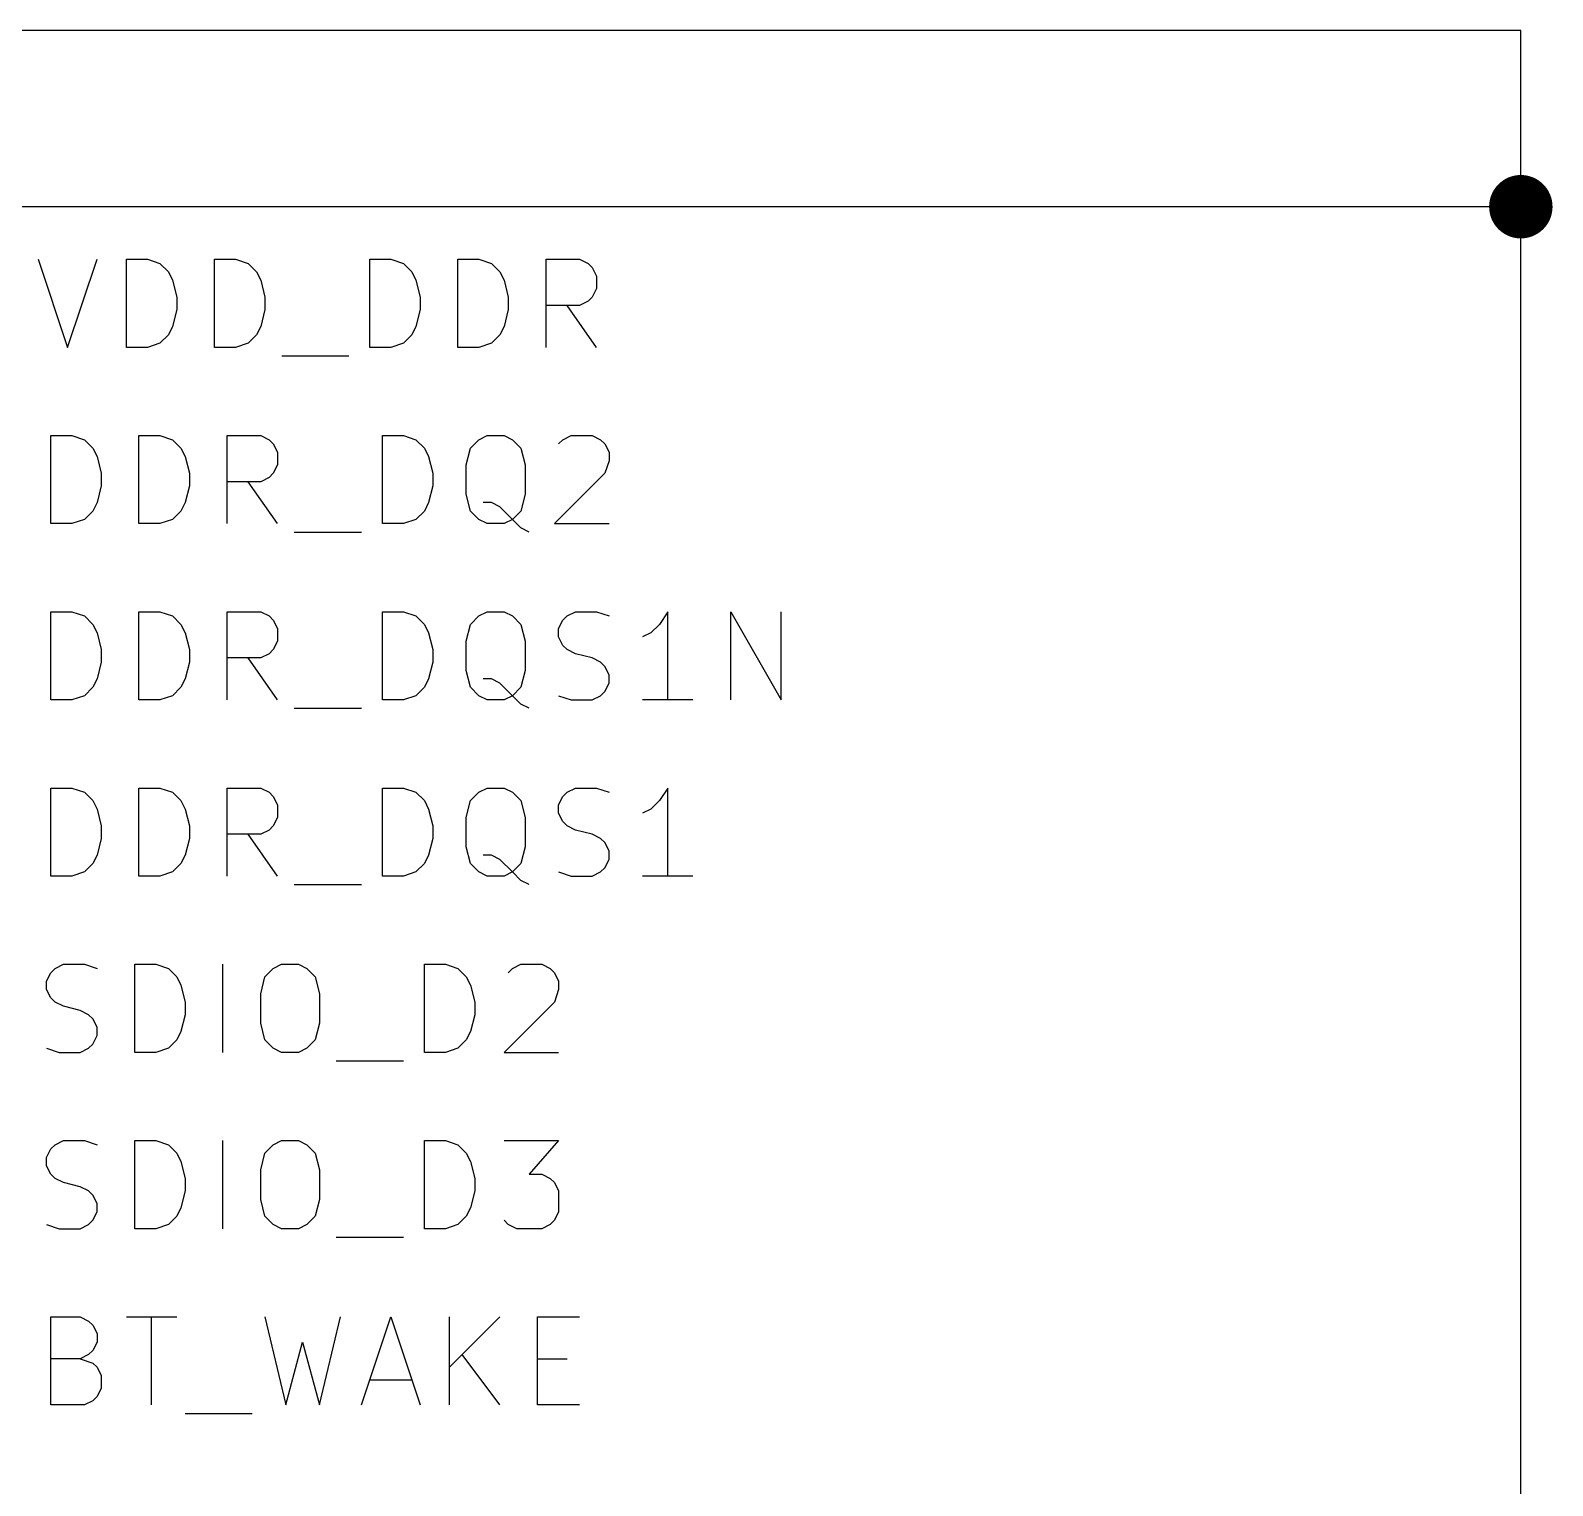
# Model space of a CAD drawing. Header units: millimetres. Extents: x 3 to 201, y -195 to -4.
# Drawn here: x 167.75 to 189.69, y -28.59 to -7.62 of the extents above; entities that cross this region are included whole.
import ezdxf

# ---------------------------------------------------------------- set-up
doc = ezdxf.new("R2010")
doc.units = ezdxf.units.MM
doc.layers.add('LIGHTGREEN', color=92, linetype='CONTINUOUS')
doc.layers.add('REDSIX', color=19, linetype='CONTINUOUS')

msp = doc.modelspace()

# ---------------------------------------------------------------- linework, layer by layer
at = {"layer": 'LIGHTGREEN', "linetype": 'CONTINUOUS'}
for p, q in [((189.23, -7.62), (160.02, -7.62)), ((189.23, -10.16), (189.23, -7.62)), ((189.23, -10.16), (160.02, -10.16)), ((189.23, -30.48), (189.23, -10.16))]:
    msp.add_line(p, q, dxfattribs=at)
at = {"layer": 'LIGHTGREEN', "const_width": 0.4572}
msp.add_lwpolyline([(189.0014, -10.16, 1), (189.4586, -10.16, 1)], format="xyb", close=True, dxfattribs=at)
at = {"layer": 'REDSIX', "linetype": 'CONTINUOUS'}
for p, q in [((167.8653, -10.9169), (168.2886, -12.1869)), ((168.2886, -12.1869), (168.712, -10.9169)), ((169.1353, -12.1869), (169.1353, -10.9169)), ((169.1353, -10.9169), (169.4377, -10.9169)), ((169.4377, -10.9169), (169.6191, -10.9774)), ((170.4053, -12.1869), (170.4053, -10.9169)), ((170.4053, -10.9169), (170.7077, -10.9169)), ((170.7077, -10.9169), (170.8891, -10.9774)), ((172.6429, -12.1869), (172.6429, -10.9169)), ((172.6429, -10.9169), (172.9453, -10.9169)), ((172.9453, -10.9169), (173.1267, -10.9774)), ((173.9129, -12.1869), (173.9129, -10.9169)), ((173.9129, -10.9169), (174.2153, -10.9169)), ((174.2153, -10.9169), (174.3967, -10.9774)), ((175.1829, -12.1869), (175.1829, -10.9169)), ((175.1829, -10.9169), (175.6667, -10.9169)), ((175.6667, -10.9169), (175.7877, -10.9774)), ((169.6191, -10.9774), (169.7401, -11.0984)), ((169.7401, -11.0984), (169.8006, -11.2193)), ((170.8891, -10.9774), (171.0101, -11.0984)), ((171.0101, -11.0984), (171.0706, -11.2193)), ((173.1267, -10.9774), (173.2477, -11.0984)), ((173.2477, -11.0984), (173.3082, -11.2193)), ((174.3967, -10.9774), (174.5177, -11.0984)), ((174.5177, -11.0984), (174.5782, -11.2193)), ((175.7877, -10.9774), (175.8482, -11.0379)), ((175.8482, -11.0379), (175.9086, -11.1588)), ((175.9086, -11.1588), (175.9086, -11.3403)), ((169.8006, -11.2193), (169.861, -11.4612)), ((171.0706, -11.2193), (171.131, -11.4612)), ((173.3082, -11.2193), (173.3686, -11.4612)), ((174.5782, -11.2193), (174.6386, -11.4612)), ((175.9086, -11.3403), (175.8482, -11.4612)), ((169.861, -11.4612), (169.861, -11.6426)), ((171.131, -11.4612), (171.131, -11.6426)), ((173.3686, -11.4612), (173.3686, -11.6426)), ((174.6386, -11.4612), (174.6386, -11.6426)), ((175.6667, -11.5822), (175.1829, -11.5822)), ((175.9086, -12.1869), (175.4853, -11.5822)), ((175.7877, -11.5217), (175.6667, -11.5822)), ((175.8482, -11.4612), (175.7877, -11.5217)), ((169.861, -11.6426), (169.8006, -11.8845)), ((171.131, -11.6426), (171.0706, -11.8845)), ((173.3686, -11.6426), (173.3082, -11.8845)), ((174.6386, -11.6426), (174.5782, -11.8845)), ((169.7401, -12.0055), (169.6191, -12.1265)), ((169.8006, -11.8845), (169.7401, -12.0055)), ((171.0101, -12.0055), (170.8891, -12.1265)), ((171.0706, -11.8845), (171.0101, -12.0055)), ((173.2477, -12.0055), (173.1267, -12.1265)), ((173.3082, -11.8845), (173.2477, -12.0055)), ((174.5177, -12.0055), (174.3967, -12.1265)), ((174.5782, -11.8845), (174.5177, -12.0055)), ((169.4377, -12.1869), (169.1353, -12.1869)), ((169.6191, -12.1265), (169.4377, -12.1869)), ((170.7077, -12.1869), (170.4053, -12.1869)), ((170.8891, -12.1265), (170.7077, -12.1869)), ((172.9453, -12.1869), (172.6429, -12.1869)), ((173.1267, -12.1265), (172.9453, -12.1869)), ((174.2153, -12.1869), (173.9129, -12.1869)), ((174.3967, -12.1265), (174.2153, -12.1869)), ((171.373, -12.3079), (172.3406, -12.3079)), ((168.0467, -14.7269), (168.0467, -13.4569)), ((168.0467, -13.4569), (168.3491, -13.4569)), ((168.3491, -13.4569), (168.5305, -13.5174)), ((168.5305, -13.5174), (168.6515, -13.6384)), ((169.3167, -14.7269), (169.3167, -13.4569)), ((169.3167, -13.4569), (169.6191, -13.4569)), ((169.6191, -13.4569), (169.8005, -13.5174)), ((169.8005, -13.5174), (169.9215, -13.6384)), ((170.5867, -14.7269), (170.5867, -13.4569)), ((170.5867, -13.4569), (171.0705, -13.4569)), ((171.0705, -13.4569), (171.1915, -13.5174)), ((171.1915, -13.5174), (171.252, -13.5779)), ((171.252, -13.5779), (171.3124, -13.6988)), ((172.8243, -14.7269), (172.8243, -13.4569)), ((172.8243, -13.4569), (173.1267, -13.4569)), ((173.1267, -13.4569), (173.3081, -13.5174)), ((173.3081, -13.5174), (173.4291, -13.6384)), ((174.0943, -13.6384), (174.2153, -13.5174)), ((174.2153, -13.5174), (174.3362, -13.4569)), ((174.3362, -13.4569), (174.5781, -13.4569)), ((174.5781, -13.4569), (174.6991, -13.5174)), ((174.6991, -13.5174), (174.82, -13.6384)), ((175.3644, -13.5779), (175.4248, -13.5174)), ((175.4248, -13.5174), (175.5458, -13.4569)), ((175.5458, -13.4569), (175.8482, -13.4569)), ((175.8482, -13.4569), (175.9691, -13.5174)), ((175.9691, -13.5174), (176.0296, -13.5779)), ((176.0296, -13.5779), (176.0901, -13.6988)), ((168.6515, -13.6384), (168.712, -13.7593)), ((168.712, -13.7593), (168.7724, -14.0012)), ((169.9215, -13.6384), (169.982, -13.7593)), ((169.982, -13.7593), (170.0424, -14.0012)), ((171.3124, -13.6988), (171.3124, -13.8803)), ((173.4291, -13.6384), (173.4896, -13.7593)), ((173.4896, -13.7593), (173.55, -14.0012)), ((174.0339, -13.8803), (174.0943, -13.6384)), ((174.82, -13.6384), (174.8805, -13.8803)), ((176.0901, -13.6988), (176.0901, -13.8198)), ((168.7724, -14.0012), (168.7724, -14.1826)), ((170.0424, -14.0012), (170.0424, -14.1826)), ((171.252, -14.0012), (171.1915, -14.0617)), ((171.3124, -13.8803), (171.252, -14.0012)), ((173.55, -14.0012), (173.55, -14.1826)), ((174.0339, -14.3036), (174.0339, -13.8803)), ((174.8805, -13.8803), (174.8805, -14.3036)), ((176.0296, -14.0012), (175.3039, -14.7269)), ((176.0901, -13.8198), (176.0296, -14.0012)), ((168.7724, -14.1826), (168.712, -14.4245)), ((170.0424, -14.1826), (169.982, -14.4245)), ((171.0705, -14.1222), (170.5867, -14.1222)), ((171.3124, -14.7269), (170.8891, -14.1222)), ((171.1915, -14.0617), (171.0705, -14.1222)), ((173.55, -14.1826), (173.4896, -14.4245)), ((168.712, -14.4245), (168.6515, -14.5455)), ((169.982, -14.4245), (169.9215, -14.5455)), ((173.4896, -14.4245), (173.4291, -14.5455)), ((174.0943, -14.5455), (174.0339, -14.3036)), ((174.3967, -14.4245), (174.2758, -14.4245)), ((174.5177, -14.485), (174.3967, -14.4245)), ((174.8805, -14.3036), (174.82, -14.5455)), ((168.5305, -14.6665), (168.3491, -14.7269)), ((168.6515, -14.5455), (168.5305, -14.6665)), ((169.8005, -14.6665), (169.6191, -14.7269)), ((169.9215, -14.5455), (169.8005, -14.6665)), ((173.3081, -14.6665), (173.1267, -14.7269)), ((173.4291, -14.5455), (173.3081, -14.6665)), ((174.2153, -14.6665), (174.0943, -14.5455)), ((174.3362, -14.7269), (174.2153, -14.6665)), ((174.6991, -14.6665), (174.5177, -14.485)), ((174.6991, -14.6665), (174.5781, -14.7269)), ((174.82, -14.5455), (174.6991, -14.6665)), ((174.82, -14.7874), (174.6991, -14.6665)), ((168.3491, -14.7269), (168.0467, -14.7269)), ((169.6191, -14.7269), (169.3167, -14.7269)), ((171.5544, -14.8479), (172.522, -14.8479)), ((173.1267, -14.7269), (172.8243, -14.7269)), ((174.5781, -14.7269), (174.3362, -14.7269)), ((174.941, -14.8479), (174.82, -14.7874)), ((175.3039, -14.7269), (176.0901, -14.7269)), ((168.0467, -17.2669), (168.0467, -15.9969)), ((168.0467, -15.9969), (168.3491, -15.9969)), ((168.3491, -15.9969), (168.5305, -16.0574)), ((169.3167, -17.2669), (169.3167, -15.9969)), ((169.3167, -15.9969), (169.6191, -15.9969)), ((169.6191, -15.9969), (169.8005, -16.0574)), ((170.5867, -17.2669), (170.5867, -15.9969)), ((170.5867, -15.9969), (171.0705, -15.9969)), ((171.0705, -15.9969), (171.1915, -16.0574)), ((172.8243, -17.2669), (172.8243, -15.9969)), ((172.8243, -15.9969), (173.1267, -15.9969)), ((173.1267, -15.9969), (173.3081, -16.0574)), ((174.2153, -16.0574), (174.3362, -15.9969)), ((174.3362, -15.9969), (174.5781, -15.9969)), ((174.5781, -15.9969), (174.6991, -16.0574)), ((175.4853, -16.0574), (175.6063, -15.9969)), ((175.6063, -15.9969), (175.9086, -15.9969)), ((175.9086, -15.9969), (176.0901, -16.0574)), ((176.9367, -15.9969), (176.8158, -16.1784)), ((176.9367, -17.2669), (176.9367, -15.9969)), ((177.8438, -17.2669), (177.8438, -15.9969)), ((177.8438, -15.9969), (178.5695, -17.2669)), ((178.5695, -17.2669), (178.5695, -15.9969)), ((168.5305, -16.0574), (168.6515, -16.1784)), ((168.6515, -16.1784), (168.712, -16.2993)), ((169.8005, -16.0574), (169.9215, -16.1784)), ((169.9215, -16.1784), (169.982, -16.2993)), ((171.1915, -16.0574), (171.252, -16.1179)), ((171.252, -16.1179), (171.3124, -16.2388)), ((173.3081, -16.0574), (173.4291, -16.1784)), ((173.4291, -16.1784), (173.4896, -16.2993)), ((174.0339, -16.4203), (174.0943, -16.1784)), ((174.0943, -16.1784), (174.2153, -16.0574)), ((174.6991, -16.0574), (174.82, -16.1784)), ((174.82, -16.1784), (174.8805, -16.4203)), ((175.3644, -16.2388), (175.4248, -16.1179)), ((175.4248, -16.1179), (175.4853, -16.0574)), ((176.8158, -16.1784), (176.6948, -16.2993)), ((168.712, -16.2993), (168.7724, -16.5412)), ((169.982, -16.2993), (170.0424, -16.5412)), ((171.3124, -16.4203), (171.252, -16.5412)), ((171.3124, -16.2388), (171.3124, -16.4203)), ((173.4896, -16.2993), (173.55, -16.5412)), ((174.0339, -16.8436), (174.0339, -16.4203)), ((174.8805, -16.4203), (174.8805, -16.8436)), ((175.3644, -16.3598), (175.3644, -16.2388)), ((175.4248, -16.4807), (175.3644, -16.3598)), ((176.6948, -16.2993), (176.5739, -16.3598)), ((168.7724, -16.5412), (168.7724, -16.7226)), ((170.0424, -16.5412), (170.0424, -16.7226)), ((171.0705, -16.6622), (170.5867, -16.6622)), ((171.3124, -17.2669), (170.8891, -16.6622)), ((171.1915, -16.6017), (171.0705, -16.6622)), ((171.252, -16.5412), (171.1915, -16.6017)), ((173.55, -16.5412), (173.55, -16.7226)), ((175.4853, -16.5412), (175.4248, -16.4807)), ((175.6063, -16.6017), (175.4853, -16.5412)), ((175.8482, -16.6622), (175.6063, -16.6017)), ((175.9691, -16.7226), (175.8482, -16.6622)), ((168.7724, -16.7226), (168.712, -16.9645)), ((170.0424, -16.7226), (169.982, -16.9645)), ((173.55, -16.7226), (173.4896, -16.9645)), ((174.0943, -17.0855), (174.0339, -16.8436)), ((174.8805, -16.8436), (174.82, -17.0855)), ((176.0296, -16.7831), (175.9691, -16.7226)), ((176.0901, -16.9041), (176.0296, -16.7831)), ((168.6515, -17.0855), (168.5305, -17.2065)), ((168.712, -16.9645), (168.6515, -17.0855)), ((169.9215, -17.0855), (169.8005, -17.2065)), ((169.982, -16.9645), (169.9215, -17.0855)), ((173.4291, -17.0855), (173.3081, -17.2065)), ((173.4896, -16.9645), (173.4291, -17.0855)), ((174.2153, -17.2065), (174.0943, -17.0855)), ((174.3967, -16.9645), (174.2758, -16.9645)), ((174.5177, -17.025), (174.3967, -16.9645)), ((174.6991, -17.2065), (174.5177, -17.025)), ((174.82, -17.0855), (174.6991, -17.2065)), ((176.0296, -17.146), (176.0901, -17.025)), ((176.0901, -17.025), (176.0901, -16.9041)), ((168.3491, -17.2669), (168.0467, -17.2669)), ((168.5305, -17.2065), (168.3491, -17.2669)), ((169.6191, -17.2669), (169.3167, -17.2669)), ((169.8005, -17.2065), (169.6191, -17.2669)), ((173.1267, -17.2669), (172.8243, -17.2669)), ((173.3081, -17.2065), (173.1267, -17.2669)), ((174.3362, -17.2669), (174.2153, -17.2065)), ((174.5781, -17.2669), (174.3362, -17.2669)), ((174.6991, -17.2065), (174.5781, -17.2669)), ((174.82, -17.3274), (174.6991, -17.2065)), ((174.941, -17.3879), (174.82, -17.3274)), ((175.3644, -17.2065), (175.5458, -17.2669)), ((175.5458, -17.2669), (175.8482, -17.2669)), ((175.8482, -17.2669), (175.9691, -17.2065)), ((175.9691, -17.2065), (176.0296, -17.146)), ((177.2996, -17.2669), (176.5739, -17.2669)), ((171.5544, -17.3879), (172.522, -17.3879)), ((168.0467, -19.8069), (168.0467, -18.5369)), ((168.0467, -18.5369), (168.3491, -18.5369)), ((168.3491, -18.5369), (168.5305, -18.5974)), ((168.5305, -18.5974), (168.6515, -18.7184)), ((169.3167, -19.8069), (169.3167, -18.5369)), ((169.3167, -18.5369), (169.6191, -18.5369)), ((169.6191, -18.5369), (169.8005, -18.5974)), ((169.8005, -18.5974), (169.9215, -18.7184)), ((170.5867, -19.8069), (170.5867, -18.5369)), ((170.5867, -18.5369), (171.0705, -18.5369)), ((171.0705, -18.5369), (171.1915, -18.5974)), ((171.1915, -18.5974), (171.252, -18.6579)), ((172.8243, -19.8069), (172.8243, -18.5369)), ((172.8243, -18.5369), (173.1267, -18.5369)), ((173.1267, -18.5369), (173.3081, -18.5974)), ((173.3081, -18.5974), (173.4291, -18.7184)), ((174.0943, -18.7184), (174.2153, -18.5974)), ((174.2153, -18.5974), (174.3362, -18.5369)), ((174.3362, -18.5369), (174.5781, -18.5369)), ((174.5781, -18.5369), (174.6991, -18.5974)), ((174.6991, -18.5974), (174.82, -18.7184)), ((175.4248, -18.6579), (175.4853, -18.5974)), ((175.4853, -18.5974), (175.6063, -18.5369)), ((175.6063, -18.5369), (175.9086, -18.5369)), ((175.9086, -18.5369), (176.0901, -18.5974)), ((176.9367, -18.5369), (176.8158, -18.7184)), ((176.9367, -19.8069), (176.9367, -18.5369)), ((168.6515, -18.7184), (168.712, -18.8393)), ((168.712, -18.8393), (168.7724, -19.0812)), ((169.9215, -18.7184), (169.982, -18.8393)), ((169.982, -18.8393), (170.0424, -19.0812)), ((171.252, -18.6579), (171.3124, -18.7788)), ((171.3124, -18.7788), (171.3124, -18.9603)), ((173.4291, -18.7184), (173.4896, -18.8393)), ((173.4896, -18.8393), (173.55, -19.0812)), ((174.0339, -18.9603), (174.0943, -18.7184)), ((174.82, -18.7184), (174.8805, -18.9603)), ((175.3644, -18.7788), (175.4248, -18.6579)), ((175.3644, -18.8998), (175.3644, -18.7788)), ((176.6948, -18.8393), (176.5739, -18.8998)), ((176.8158, -18.7184), (176.6948, -18.8393)), ((168.7724, -19.0812), (168.7724, -19.2626)), ((170.0424, -19.0812), (170.0424, -19.2626)), ((171.252, -19.0812), (171.1915, -19.1417)), ((171.3124, -18.9603), (171.252, -19.0812)), ((173.55, -19.0812), (173.55, -19.2626)), ((174.0339, -19.3836), (174.0339, -18.9603)), ((174.8805, -18.9603), (174.8805, -19.3836)), ((175.4248, -19.0207), (175.3644, -18.8998)), ((175.4853, -19.0812), (175.4248, -19.0207)), ((175.6063, -19.1417), (175.4853, -19.0812)), ((168.7724, -19.2626), (168.712, -19.5045)), ((170.0424, -19.2626), (169.982, -19.5045)), ((171.0705, -19.2022), (170.5867, -19.2022)), ((171.3124, -19.8069), (170.8891, -19.2022)), ((171.1915, -19.1417), (171.0705, -19.2022)), ((173.55, -19.2626), (173.4896, -19.5045)), ((175.8482, -19.2022), (175.6063, -19.1417)), ((175.9691, -19.2626), (175.8482, -19.2022)), ((176.0296, -19.3231), (175.9691, -19.2626)), ((168.712, -19.5045), (168.6515, -19.6255)), ((169.982, -19.5045), (169.9215, -19.6255)), ((173.4896, -19.5045), (173.4291, -19.6255)), ((174.0943, -19.6255), (174.0339, -19.3836)), ((174.3967, -19.5045), (174.2758, -19.5045)), ((174.5177, -19.565), (174.3967, -19.5045)), ((174.8805, -19.3836), (174.82, -19.6255)), ((176.0901, -19.4441), (176.0296, -19.3231)), ((176.0901, -19.565), (176.0901, -19.4441)), ((168.6515, -19.6255), (168.5305, -19.7465)), ((169.9215, -19.6255), (169.8005, -19.7465)), ((173.4291, -19.6255), (173.3081, -19.7465)), ((174.2153, -19.7465), (174.0943, -19.6255)), ((174.6991, -19.7465), (174.5177, -19.565)), ((174.82, -19.6255), (174.6991, -19.7465)), ((175.9691, -19.7465), (176.0296, -19.686)), ((176.0296, -19.686), (176.0901, -19.565)), ((168.3491, -19.8069), (168.0467, -19.8069)), ((168.5305, -19.7465), (168.3491, -19.8069)), ((169.6191, -19.8069), (169.3167, -19.8069)), ((169.8005, -19.7465), (169.6191, -19.8069)), ((171.5544, -19.9279), (172.522, -19.9279)), ((173.1267, -19.8069), (172.8243, -19.8069)), ((173.3081, -19.7465), (173.1267, -19.8069)), ((174.3362, -19.8069), (174.2153, -19.7465)), ((174.5781, -19.8069), (174.3362, -19.8069)), ((174.6991, -19.7465), (174.5781, -19.8069)), ((174.82, -19.8674), (174.6991, -19.7465)), ((174.941, -19.9279), (174.82, -19.8674)), ((175.3644, -19.7465), (175.5458, -19.8069)), ((175.5458, -19.8069), (175.8482, -19.8069)), ((175.8482, -19.8069), (175.9691, -19.7465)), ((177.2996, -19.8069), (176.5739, -19.8069)), ((167.9863, -21.3188), (168.0467, -21.1979)), ((168.0467, -21.1979), (168.1072, -21.1374)), ((168.1072, -21.1374), (168.2282, -21.0769)), ((168.2282, -21.0769), (168.5305, -21.0769)), ((168.5305, -21.0769), (168.712, -21.1374)), ((169.2562, -22.3469), (169.2562, -21.0769)), ((169.2562, -21.0769), (169.5586, -21.0769)), ((169.5586, -21.0769), (169.74, -21.1374)), ((169.74, -21.1374), (169.861, -21.2584)), ((169.861, -21.2584), (169.9215, -21.3793)), ((170.5262, -22.3469), (170.5262, -21.0769)), ((171.0706, -21.5003), (171.131, -21.2584)), ((171.131, -21.2584), (171.252, -21.1374)), ((171.252, -21.1374), (171.3729, -21.0769)), ((171.3729, -21.0769), (171.6148, -21.0769)), ((171.6148, -21.0769), (171.7358, -21.1374)), ((171.7358, -21.1374), (171.8567, -21.2584)), ((171.8567, -21.2584), (171.9172, -21.5003)), ((173.4291, -22.3469), (173.4291, -21.0769)), ((173.4291, -21.0769), (173.7315, -21.0769)), ((173.7315, -21.0769), (173.9129, -21.1374)), ((173.9129, -21.1374), (174.0339, -21.2584)), ((174.0339, -21.2584), (174.0944, -21.3793)), ((174.6387, -21.1979), (174.6991, -21.1374)), ((174.6991, -21.1374), (174.8201, -21.0769)), ((174.8201, -21.0769), (175.1225, -21.0769)), ((175.1225, -21.0769), (175.2434, -21.1374)), ((175.2434, -21.1374), (175.3039, -21.1979)), ((175.3039, -21.1979), (175.3644, -21.3188)), ((167.9863, -21.4398), (167.9863, -21.3188)), ((168.0467, -21.5607), (167.9863, -21.4398)), ((169.9215, -21.3793), (169.9819, -21.6212)), ((174.0944, -21.3793), (174.1548, -21.6212)), ((175.3644, -21.4398), (175.3039, -21.6212)), ((175.3644, -21.3188), (175.3644, -21.4398)), ((168.1072, -21.6212), (168.0467, -21.5607)), ((168.2282, -21.6817), (168.1072, -21.6212)), ((168.4701, -21.7422), (168.2282, -21.6817)), ((169.9819, -21.6212), (169.9819, -21.8026)), ((171.0706, -21.9236), (171.0706, -21.5003)), ((171.9172, -21.5003), (171.9172, -21.9236)), ((174.1548, -21.6212), (174.1548, -21.8026)), ((175.3039, -21.6212), (174.5782, -22.3469)), ((168.591, -21.8026), (168.4701, -21.7422)), ((168.6515, -21.8631), (168.591, -21.8026)), ((168.712, -21.9841), (168.6515, -21.8631)), ((169.9819, -21.8026), (169.9215, -22.0445)), ((171.131, -22.1655), (171.0706, -21.9236)), ((171.9172, -21.9236), (171.8567, -22.1655)), ((174.1548, -21.8026), (174.0944, -22.0445)), ((168.6515, -22.226), (168.712, -22.105)), ((168.712, -22.105), (168.712, -21.9841)), ((169.9215, -22.0445), (169.861, -22.1655)), ((174.0944, -22.0445), (174.0339, -22.1655)), ((167.9863, -22.2865), (168.1677, -22.3469)), ((168.1677, -22.3469), (168.4701, -22.3469)), ((168.4701, -22.3469), (168.591, -22.2865)), ((168.591, -22.2865), (168.6515, -22.226)), ((169.5586, -22.3469), (169.2562, -22.3469)), ((169.74, -22.2865), (169.5586, -22.3469)), ((169.861, -22.1655), (169.74, -22.2865)), ((171.252, -22.2865), (171.131, -22.1655)), ((171.3729, -22.3469), (171.252, -22.2865)), ((171.6148, -22.3469), (171.3729, -22.3469)), ((171.7358, -22.2865), (171.6148, -22.3469)), ((171.8567, -22.1655), (171.7358, -22.2865)), ((173.7315, -22.3469), (173.4291, -22.3469)), ((173.9129, -22.2865), (173.7315, -22.3469)), ((174.0339, -22.1655), (173.9129, -22.2865)), ((174.5782, -22.3469), (175.3644, -22.3469)), ((172.1592, -22.4679), (173.1268, -22.4679)), ((168.0467, -23.7379), (168.1072, -23.6774)), ((168.1072, -23.6774), (168.2282, -23.6169)), ((168.2282, -23.6169), (168.5305, -23.6169)), ((168.5305, -23.6169), (168.712, -23.6774)), ((169.2562, -24.8869), (169.2562, -23.6169)), ((169.2562, -23.6169), (169.5586, -23.6169)), ((169.5586, -23.6169), (169.74, -23.6774)), ((169.74, -23.6774), (169.861, -23.7984)), ((170.5262, -24.8869), (170.5262, -23.6169)), ((171.131, -23.7984), (171.252, -23.6774)), ((171.252, -23.6774), (171.3729, -23.6169)), ((171.3729, -23.6169), (171.6148, -23.6169)), ((171.6148, -23.6169), (171.7358, -23.6774)), ((171.7358, -23.6774), (171.8567, -23.7984)), ((173.4291, -24.8869), (173.4291, -23.6169)), ((173.4291, -23.6169), (173.7315, -23.6169)), ((173.7315, -23.6169), (173.9129, -23.6774)), ((173.9129, -23.6774), (174.0339, -23.7984)), ((174.5782, -23.6169), (175.3644, -23.6169)), ((175.3644, -23.6169), (174.941, -24.1007)), ((167.9863, -23.8588), (168.0467, -23.7379)), ((167.9863, -23.9798), (167.9863, -23.8588)), ((169.861, -23.7984), (169.9215, -23.9193)), ((171.0706, -24.0403), (171.131, -23.7984)), ((171.8567, -23.7984), (171.9172, -24.0403)), ((174.0339, -23.7984), (174.0944, -23.9193)), ((168.0467, -24.1007), (167.9863, -23.9798)), ((168.1072, -24.1612), (168.0467, -24.1007)), ((169.9215, -23.9193), (169.9819, -24.1612)), ((171.0706, -24.4636), (171.0706, -24.0403)), ((171.9172, -24.0403), (171.9172, -24.4636)), ((174.0944, -23.9193), (174.1548, -24.1612)), ((174.941, -24.1007), (175.1225, -24.1007)), ((175.1225, -24.1007), (175.2434, -24.1612)), ((168.2282, -24.2217), (168.1072, -24.1612)), ((168.4701, -24.2822), (168.2282, -24.2217)), ((168.591, -24.3426), (168.4701, -24.2822)), ((168.6515, -24.4031), (168.591, -24.3426)), ((169.9819, -24.3426), (169.9215, -24.5845)), ((169.9819, -24.1612), (169.9819, -24.3426)), ((174.1548, -24.3426), (174.0944, -24.5845)), ((174.1548, -24.1612), (174.1548, -24.3426)), ((175.2434, -24.1612), (175.3039, -24.2217)), ((175.3039, -24.2217), (175.3644, -24.3426)), ((175.3644, -24.3426), (175.3644, -24.645)), ((168.712, -24.5241), (168.6515, -24.4031)), ((168.712, -24.645), (168.712, -24.5241)), ((171.131, -24.7055), (171.0706, -24.4636)), ((171.9172, -24.4636), (171.8567, -24.7055)), ((168.591, -24.8265), (168.6515, -24.766)), ((168.6515, -24.766), (168.712, -24.645)), ((169.861, -24.7055), (169.74, -24.8265)), ((169.9215, -24.5845), (169.861, -24.7055)), ((171.252, -24.8265), (171.131, -24.7055)), ((171.8567, -24.7055), (171.7358, -24.8265)), ((174.0339, -24.7055), (173.9129, -24.8265)), ((174.0944, -24.5845), (174.0339, -24.7055)), ((174.6387, -24.8265), (174.5782, -24.766)), ((175.3039, -24.766), (175.2434, -24.8265)), ((175.3644, -24.645), (175.3039, -24.766)), ((167.9863, -24.8265), (168.1677, -24.8869)), ((168.1677, -24.8869), (168.4701, -24.8869)), ((168.4701, -24.8869), (168.591, -24.8265)), ((169.5586, -24.8869), (169.2562, -24.8869)), ((169.74, -24.8265), (169.5586, -24.8869)), ((171.3729, -24.8869), (171.252, -24.8265)), ((171.6148, -24.8869), (171.3729, -24.8869)), ((171.7358, -24.8265), (171.6148, -24.8869)), ((173.7315, -24.8869), (173.4291, -24.8869)), ((173.9129, -24.8265), (173.7315, -24.8869)), ((174.7596, -24.8869), (174.6387, -24.8265)), ((175.1225, -24.8869), (174.7596, -24.8869)), ((175.2434, -24.8265), (175.1225, -24.8869)), ((172.1592, -25.0079), (173.1268, -25.0079)), ((168.0467, -27.4269), (168.0467, -26.1569)), ((168.0467, -26.1569), (168.4701, -26.1569)), ((168.4701, -26.1569), (168.591, -26.2174)), ((168.591, -26.2174), (168.6515, -26.2779)), ((168.6515, -26.2779), (168.712, -26.3988)), ((169.1353, -26.1569), (169.861, -26.1569)), ((169.4982, -27.4269), (169.4982, -26.1569)), ((171.131, -26.1569), (171.4334, -27.4269)), ((171.9172, -27.4269), (172.2196, -26.1569)), ((172.5219, -27.4269), (172.9452, -26.1569)), ((172.9452, -26.1569), (173.3686, -27.4269)), ((173.7919, -27.4269), (173.7919, -26.1569)), ((174.5176, -26.1569), (173.7919, -26.8826)), ((175.0619, -27.4269), (175.0619, -26.1569)), ((175.0619, -26.1569), (175.6667, -26.1569)), ((168.712, -26.5198), (168.6515, -26.6407)), ((168.712, -26.3988), (168.712, -26.5198)), ((171.4334, -27.4269), (171.6753, -26.5198)), ((171.6753, -26.5198), (171.9172, -27.4269)), ((168.591, -26.7012), (168.4701, -26.7617)), ((168.6515, -26.6407), (168.591, -26.7012)), ((174.5176, -27.4269), (173.9734, -26.7012)), ((168.4701, -26.7617), (168.0467, -26.7617)), ((168.4701, -26.7617), (168.6515, -26.8222)), ((168.6515, -26.8222), (168.712, -26.8826)), ((168.712, -26.8826), (168.7724, -27.0036)), ((175.0619, -26.7617), (175.4853, -26.7617)), ((168.7724, -27.185), (168.712, -27.306)), ((168.7724, -27.0036), (168.7724, -27.185)), ((172.6429, -27.0641), (173.2476, -27.0641)), ((168.6515, -27.3665), (168.5305, -27.4269)), ((168.712, -27.306), (168.6515, -27.3665)), ((168.5305, -27.4269), (168.0467, -27.4269)), ((169.982, -27.5479), (170.9496, -27.5479)), ((175.6667, -27.4269), (175.0619, -27.4269))]:
    msp.add_line(p, q, dxfattribs=at)

doc.saveas('drawing.dxf')
